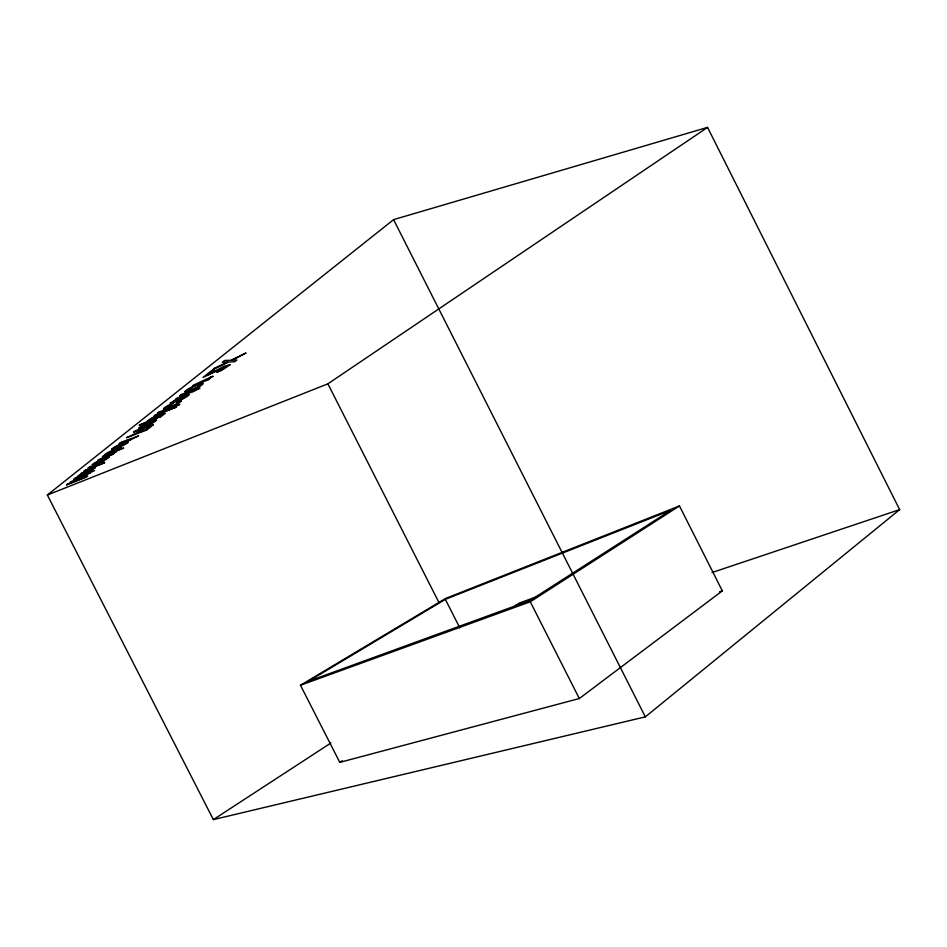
<?xml version="1.0" encoding="UTF-8"?>
<svg xmlns="http://www.w3.org/2000/svg" width="947" height="947" viewBox="0 0 947 947"><rect width="100%" height="100%" fill="white"/><g stroke="black" fill="none" stroke-linecap="round" stroke-linejoin="round"><path stroke-width="1.42" d="M645.333 716.867L899.65 509.628L707.551 127.395L393.573 219.633L47.35 495.009L213.359 819.605L645.333 716.867L393.573 219.633M579.315 698.531L722.336 590.869L679.461 505.935L445.67 598.433L300.471 685.261L339.795 762.382L579.315 698.531L530.273 601.783L300.471 685.261M47.35 495.009L327.887 383.831L707.551 127.395M339.795 762.382L342.246 760.737M213.359 819.605L330.858 743.028M530.273 601.783L679.461 505.935M445.339 599.344L308.438 681.26L530.024 600.516L670.547 510.397L445.339 599.344L459.792 627.825M537.186 596.527L519.299 603.073L515.298 605.618L534.558 598.599M712.061 572.533L899.65 509.628M719.531 591.768L722.336 590.869M327.887 383.831L438.923 602.47M184.89 391.691L188.346 391.395L197.355 387.654A8.203 1.219 -25.8 0 0 201.687 385.169C209.37 378.717 185.896 388.815 184.89 391.691M173.147 401.729L176.604 400.699L182.475 396.923L173.147 401.729M104.572 454.856L105.389 455.081L102.383 456.691L123.678 448.002L116.457 450.784C131.799 442.142 106.301 452.074 104.572 454.856M179.658 395.822L193.022 391.798L200.006 388.116L181.67 394.236L179.658 395.822M106.81 453.968C121.808 450.488 123.051 444.119 106.81 453.968M170.247 403.15L174.97 402.013L187.115 395.42L179.977 400.06C182.191 399.847 193.567 393.017 187.624 394.414C186.772 395.195 172.247 398.959 176.722 399.007L170.247 403.15M162.647 414.466C146.087 425.12 146.146 418.621 162.647 414.466M95.102 467.889L86.793 472.932C110.692 458.466 61.058 486.924 82.898 472.802L81.418 473.169L95.102 467.889M230.085 364.702L221.847 370.289L216.816 372.36L226.854 366.217L202.942 377.486L211.619 370.644L214.152 369.744L207.215 375.19L223.93 366.335L230.085 364.702M147.768 420.811L148.3 421.226L139.114 425.239L161.629 416.254L159.629 417C176.343 407.707 150.313 417.355 147.768 420.811M126.78 442.557C113.072 451.979 107.804 448.097 126.78 442.557M109 457.141C104.679 462.16 78.648 470.742 100.986 459.638L94.392 463.758L97.861 462.846L103.022 458.81L109 457.141M106.609 458.289L99.837 462.065L103.744 459.011L106.609 458.289M181.291 400.841C179.93 404.227 154.965 413.934 166.423 406.393A6.676 0.959 -25.6 0 1 170.176 404.476L173.254 403.162L165.429 407.944L173.49 405.304L177.835 402.889L178.367 402.084L176.604 402.499L178.012 401.398L181.291 400.841M156.48 420.125C151.532 425.89 124.507 434.259 148.336 422.469L141.162 427.156L144.583 426.221L150.455 421.616L156.48 420.125M153.947 421.332L146.631 425.428L151.082 421.948L153.947 421.332M201.273 384.399L199.699 385.796A4.546 0.675 -25.8 0 1 196.621 387.489C177.184 395.479 194.975 384.47 201.273 384.399M111.853 449.067L113.865 449.245L123.619 445.208A7.529 0.994 -25.4 0 0 127.454 443.018C133.302 437.822 113.107 446.937 111.853 449.067M150.313 426.197L145.968 429.737L139.02 432.377L144.773 428.186L150.313 426.197M153.213 424.777L146.868 429.962L126.46 437.727C130.958 436.058 151.792 425.286 133.515 432.163L135.764 430.589L153.213 424.777M80.4 474.636L83.419 473.808L88.272 470.718L80.4 474.636M122.305 441.787L138.546 435.892L130.118 440.035L131.136 439.242C128.319 440.319 112.373 446.771 122.305 441.787M113.758 452.678L97.967 460.171L112.575 454.513L113.723 453.613L111.213 454.584L116.339 451.683L113.758 452.678M210.412 377.214L192.786 385.488L208.387 379.818L209.855 378.67L207.18 379.64L213.17 376.219L210.412 377.214M67.568 484.106L66.42 485.018L85.881 477.335L87.633 475.974L73.771 480.437L94.629 470.541L75.026 478.235L73.866 479.158L90.427 472.636L70.114 482.118L83.999 477.643L67.568 484.106M84.993 470.387L83.892 471.251L104.75 462.669L93.339 467.131L103.933 461.248L95.884 465.427L89.574 466.776L88.095 467.948L93.279 466.776L84.993 470.387M155.438 414.893L154.053 415.993L176.272 407.139L155.438 414.893M158.966 412.123L157.533 413.247L174.165 406.476L158.966 412.123M214.969 368.004L212.815 369.709L228.712 362.003L234.678 361.766L236.939 360.014L232.169 360.262L246.007 352.982L230.961 360.239L224.522 360.487L222.261 362.275L227.623 361.92L214.969 368.004M176.971 405.423L175.526 406.547L179.835 404.357L176.971 405.423"/></g></svg>
